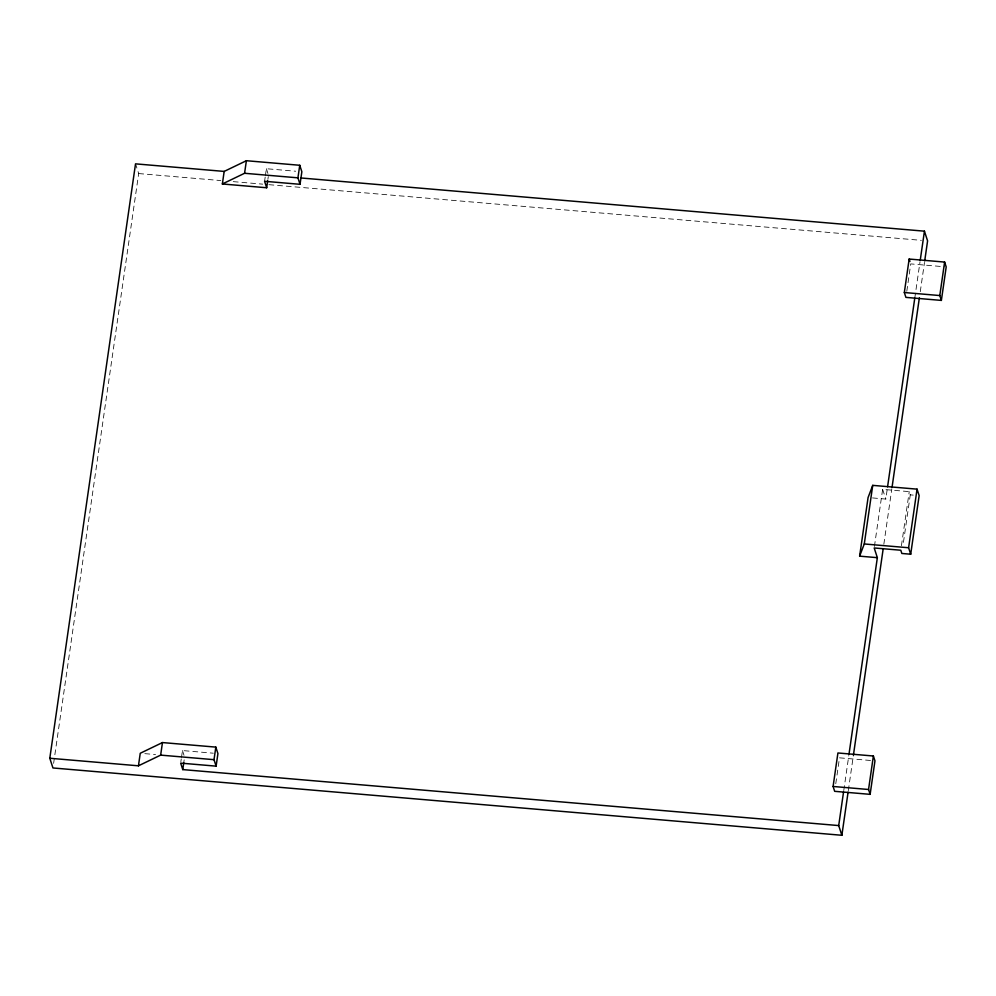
<?xml version="1.0" encoding="UTF-8"?>
<svg xmlns="http://www.w3.org/2000/svg" width="996" height="996" viewBox="0 0 996 996"><rect width="100%" height="100%" fill="white"/><g stroke="black" fill="none" stroke-linecap="round" stroke-linejoin="round"><path stroke-width="0.75" stroke-dasharray="4.98 3.74" d="M53.622 763.347L138.681 173.565L135.979 165.236M180.861 761.728L181.26 758.94M181.459 757.545L182.467 750.561L213.306 753.2M264.575 181.284L265.185 177.101M265.384 175.694L266.393 168.722L295.675 171.225M183.774 762.625L184.173 759.836M267.887 179.38L268.285 176.591M835.769 783.715L839.504 757.832L870.529 760.483M906.796 291.293L910.742 263.903L944.718 266.791M874.413 546.455L882.643 489.36L909.236 491.626L910.282 494.863L902.924 545.945M843.761 790.563L848.816 755.528M872.508 497.925L885.805 499.071L887.349 488.326M914.776 298.14L920.03 261.699M848.306 790.625L853.41 755.205M883.838 544.239L891.831 488.799M920.267 291.691L924.487 262.434M901.43 545.721L909.236 491.626M138.681 173.565L220.826 180.575M233.226 181.633L262.683 184.148M268.883 184.671L921.387 240.347M910.282 494.863L913.245 495.112M144.843 753.648L155.538 754.557M882.643 489.36L885.805 499.071M266.393 168.722L268.497 175.196M182.467 750.561L184.571 757.035"/><path stroke-width="1.49" d="M848.082 792.156L841.869 835.283L52.95 767.966L49.8 758.255L135.531 163.854L224.175 171.412L246.386 160.717L299.746 165.274L301.85 171.748L300.033 184.31L264.575 181.284L266.679 187.758L222.357 183.974L224.175 171.412M49.8 758.255L138.444 765.812L140.249 753.262L162.46 742.568L215.821 747.112L217.925 753.586L216.12 766.148L180.662 763.123L182.766 769.597L838.707 825.572L841.869 835.283M138.444 765.812L160.655 755.117L162.46 742.568M222.357 183.974L244.568 173.279L246.386 160.717M182.766 769.597L183.774 762.625M266.679 187.758L267.687 180.774M216.12 766.148L214.016 759.674L215.821 747.112M300.033 184.31L297.929 177.836L299.746 165.274M877.352 557.673L859.623 556.154L868.076 497.552L872.733 485.363L917.055 489.148L919.146 495.622L910.705 554.224L901.841 553.465L900.782 550.228L874.189 547.962L877.352 557.673L849.028 753.997M859.623 556.154L864.279 543.965L872.733 485.363M833.092 786.467L837.922 752.976L873.38 756.001L874.961 760.857L870.131 794.347L834.673 791.322L833.092 786.467L868.549 789.492L870.131 794.347M904.331 292.525L909.161 259.047L944.619 262.073L946.2 266.928L941.369 300.406L905.912 297.381L904.331 292.525L939.788 295.551L941.369 300.406M838.707 825.572L843.537 792.081M887.573 486.795L914.776 298.14M920.242 260.217L924.437 231.172L300.979 177.973M853.41 755.205L883.178 548.858M892.055 487.256L919.37 297.854M924.711 260.89L927.587 240.883L924.437 231.172M868.549 789.492L873.38 756.001M939.788 295.551L944.619 262.073M910.705 554.224L908.601 547.75L917.055 489.148M244.568 173.279L297.929 177.836M864.279 543.965L908.601 547.75M160.655 755.117L214.016 759.674M909.161 259.047L909.958 261.475"/></g></svg>
